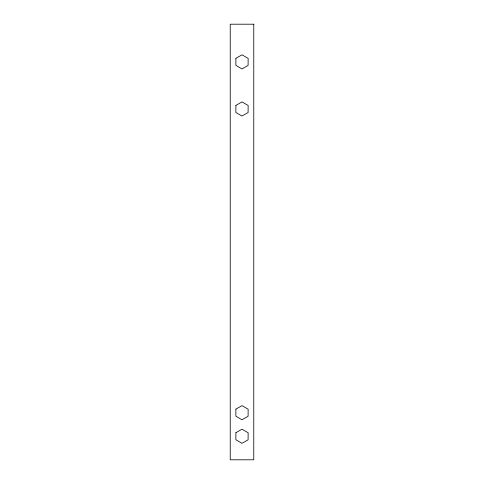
<?xml version="1.0" encoding="UTF-8"?>
<svg xmlns="http://www.w3.org/2000/svg" width="484" height="484" viewBox="0 0 484 484"><rect width="100%" height="100%" fill="white"/><g stroke="black" fill="none" stroke-linecap="round" stroke-linejoin="round"><path stroke-width="0.73" d="M235.914 58.292L235.853 65.352L241.939 68.94L248.086 65.461L248.147 58.395L242.061 54.813L235.914 58.292M235.914 105.379L235.853 112.445L241.939 116.027L248.086 112.548L248.147 105.488L242.061 101.9L235.914 105.379M235.914 409.125L235.853 416.186L241.939 419.773L248.086 416.294L248.147 409.228L242.061 405.646L235.914 409.125M235.914 432.672L235.853 439.732L241.939 443.32L248.086 439.841L248.147 432.775L242.061 429.193L235.914 432.672M253.767 24.2L230.233 24.2L230.227 459.8L253.767 459.8L253.773 24.2"/></g></svg>
